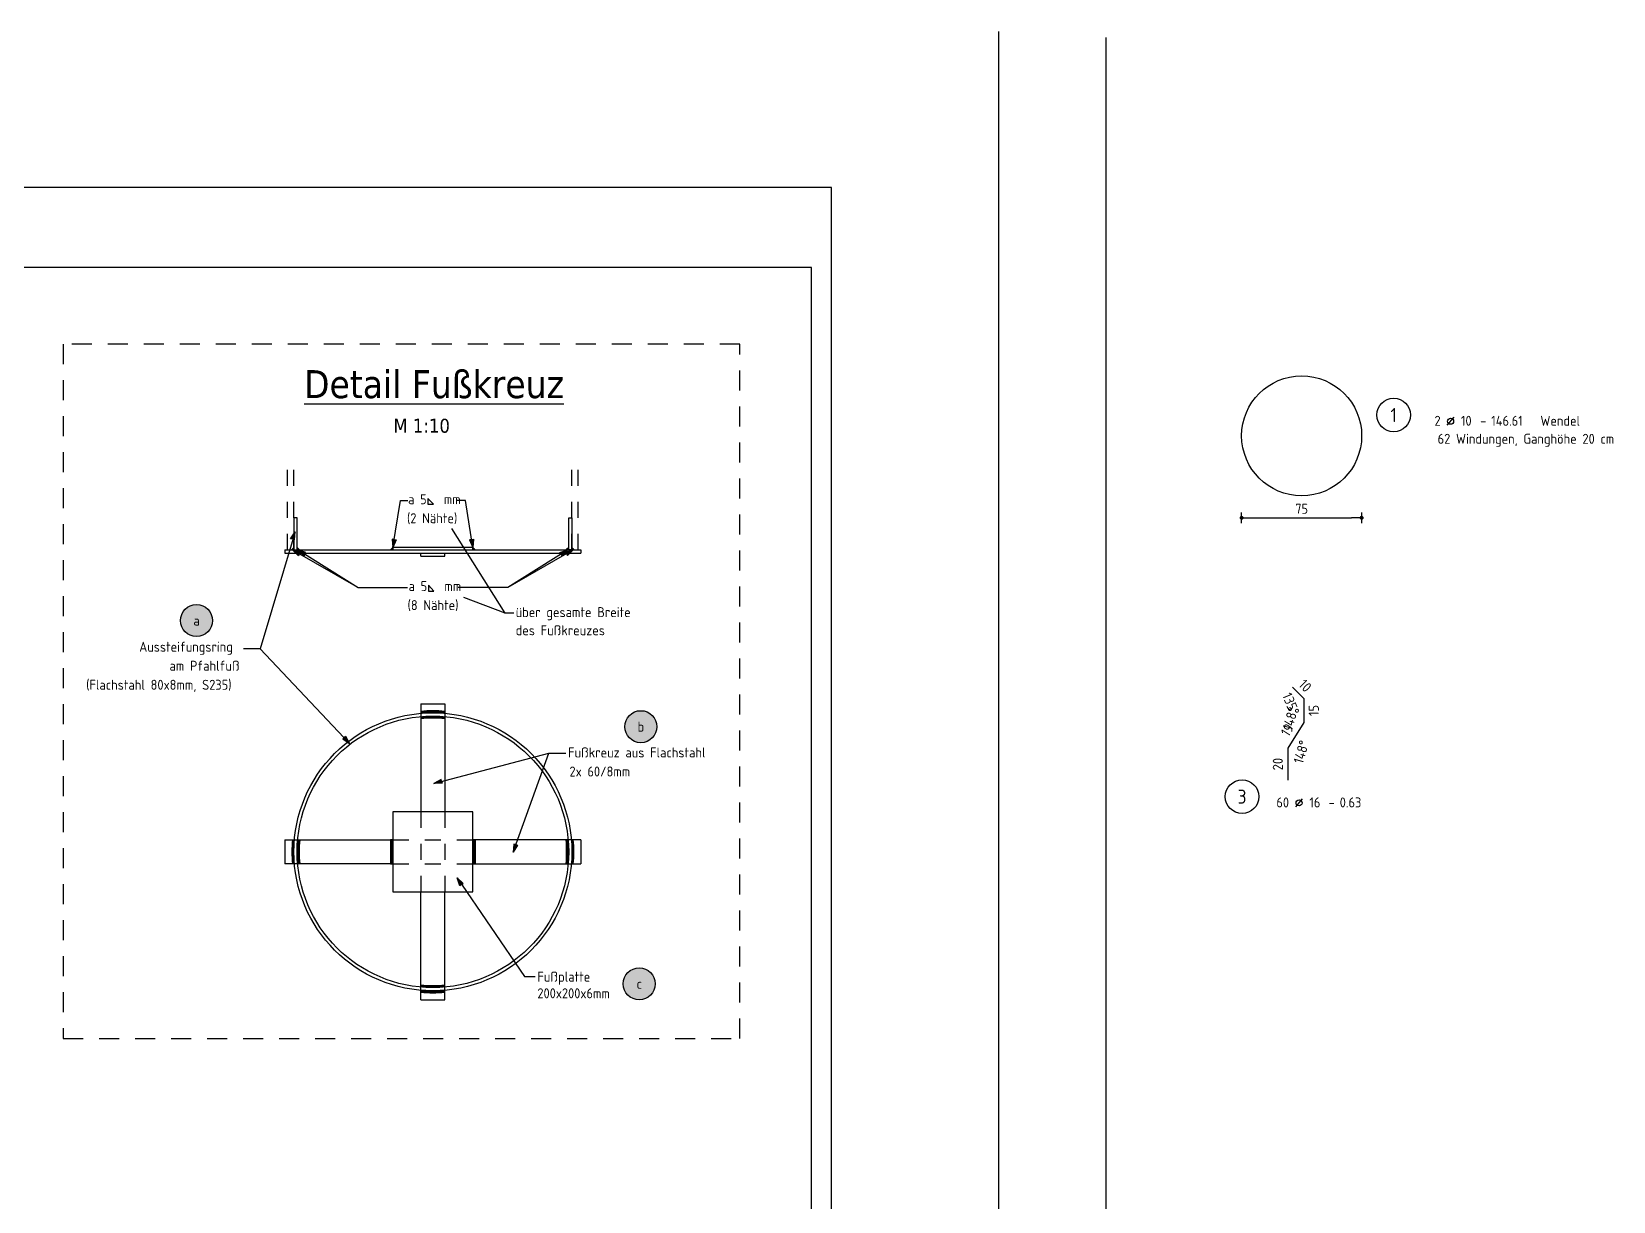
# Model space of a CAD drawing. Extents: x -16.3 to 3.5, y -17.8 to 4.2.
# Drawn here: x -6.42 to 3.47, y -3.09 to 4.22 of the extents above; entities that cross this region are included whole.
import ezdxf
from ezdxf.enums import TextEntityAlignment as Align

# ---------------------------------------------------------------- set-up
doc = ezdxf.new("R2010")
doc.units = 0
doc.header["$LTSCALE"] = 0.25
for name, pattern in [('AUSGEZOGEN', [1000.01, 1000, 0.01]), ('DOT', [0.175, 0.05, -0.125]), ('PUNKT', [0.175, 0.05, -0.125]), ('STRICHLINIE', [0.75, 0.5, -0.25])]:
    doc.linetypes.add(name, pattern=pattern)
for name, color, linetype in [('1__LINE_ACI_7', 7, 'Continuous'), ('DETAIL', 7, 'Continuous'), ('DRUEBER', 7, 'Continuous'), ('grau_hell', 7, 'Continuous'), ('HILFE', 7, 'Continuous'), ('MASSE', 7, 'Continuous'), ('OBJEKT', 7, 'Continuous'), ('POS', 7, 'Continuous'), ('RAHMEN', 7, 'Continuous'), ('RND', 7, 'Continuous'), ('TEXT', 7, 'Continuous')]:
    doc.layers.add(name, color=color, linetype=linetype)
doc.styles.add('helv', font='tahoma.ttf')
doc.styles.add('txt', font='isocp.shx')
doc.dimstyles.new('DOT_I', dxfattribs={"dimscale": 0.25, "dimtxt": 0.25, "dimasz": 0.25, "dimexe": 0.1, "dimexo": 0.3, "dimgap": 0.1, "dimtad": 1, "dimdec": 3, "dimzin": 3, "dimtxsty": 'txt', "dimblk": 'DOT', "dimblk1": 'DOT', "dimblk2": 'DOT', "dimsah": 1, "dimcen": 0.1, "dimse1": 1, "dimse2": 1, "dimazin": 0, "dimtfac": 1, "dimtdec": 4, "dimtix": 1, "dimtmove": 2, "dimatfit": 3, "dimfxl": 0, "dimtvp": 1, "dimtolj": 1, "dimtzin": 0, "dimarcsym": 0})

# ---------------------------------------------------------------- blocks, each defined once
blk = doc.blocks.new('DINA1')
at = {"layer": 'RAHMEN'}
for p, q in [((0, 59.4), (0, 0)), ((84.1, 59.4), (0, 59.4))]:
    blk.add_line(p, q, dxfattribs=at)
at = {"layer": 'RAHMEN', "color": 5}
for p, q in [((2, 58.9), (2, 0.5)), ((83.6, 58.9), (2, 58.9))]:
    blk.add_line(p, q, dxfattribs=at)
blk = doc.blocks.new('RND_AUSZ')
at = {"layer": 'RND', "color": 7, "linetype": 'Continuous'}
blk.add_line((1.341, 0.262), (1.509, 0.466), dxfattribs=at)
at = {"layer": 'RND', "color": 1, "linetype": 'Continuous'}
blk.add_circle((0, 0.52), 0.42, dxfattribs=at)
at = {"layer": 'RND', "color": 7, "linetype": 'Continuous'}
blk.add_circle((1.425, 0.364), 0.075, dxfattribs=at)
at = {"layer": 'RND', "color": 7, "linetype": 'Continuous', "style": 'txt'}
blk.add_text('-', height=0.25, dxfattribs=at).set_placement((2.163, 0.25))
for tag, p in [('WIEOFT', (-0.536, 0.25)), ('STK', (1.174, 0.25))]:
    blk.add_attdef(tag, text='', height=0.25, dxfattribs=at).set_placement(p, align=Align.RIGHT)
at = {"layer": 'RND', "color": 1, "linetype": 'Continuous', "style": 'txt'}
blk.add_attdef('POS', text='', height=0.35, dxfattribs=at).set_placement((0, 0.52), align=Align.MIDDLE)
at = {"layer": 'RND', "color": 7, "linetype": 'Continuous', "style": 'txt'}
for tag, p in [('DS', (1.683, 0.25)), ('LANG', (2.441, 0.25)), ('TEXT', (3.669, 0.25))]:
    blk.add_attdef(tag, p, '', height=0.25, dxfattribs=at)
blk = doc.blocks.new('DOT')
at = {"layer": 'MASSE', "color": 7, "linetype": 'Continuous'}
for p, q in [((0, 0), (-1, 0)), ((0, 0.54), (0, -0.54))]:
    blk.add_line(p, q, dxfattribs=at)
at = {"layer": 'MASSE', "color": 7, "linetype": 'Continuous', "const_width": 0.2}
blk.add_lwpolyline([(-0.1, 0, 1), (0.1, 0, 1)], format="xyb", close=True, dxfattribs=at)
blk = doc.blocks.new('*D25')
at = {"layer": 'Defpoints', "color": 0, "linetype": 'AUSGEZOGEN', "transparency": 16777216}
for p in [(1.1439, 1.4951), (1.8939, 1.4951), (1.8939, 1.1826)]:
    blk.add_point(p, dxfattribs=at)
at = {"layer": 'RND', "color": 0, "linetype": 'AUSGEZOGEN', "lineweight": -2, "transparency": 16777216}
blk.add_line((1.2064, 1.1826), (1.8314, 1.1826), dxfattribs=at)
at = {"layer": 'RND', "color": 0, "linetype": 'AUSGEZOGEN', "lineweight": -2, "transparency": 16777216, "xscale": 0.0625, "yscale": 0.0625, "zscale": 0.0625, "rotation": 180}
blk.add_blockref('DOT', (1.1439, 1.1826), dxfattribs=at)
at = {"layer": 'RND', "color": 0, "linetype": 'AUSGEZOGEN', "lineweight": -2, "transparency": 16777216, "xscale": 0.0625, "yscale": 0.0625, "zscale": 0.0625}
blk.add_blockref('DOT', (1.8939, 1.1826), dxfattribs=at)
at = {"layer": 'RND', "color": 0, "linetype": 'AUSGEZOGEN', "transparency": 16777216, "insert": (1.5189, 1.2389), "char_height": 0.0625, "attachment_point": 5, "style": 'txt'}
blk.add_mtext('\\A1;75', dxfattribs=at)
blk = doc.blocks.new('Pfeillinie')
at = {"layer": 'TEXT', "linetype": 'Continuous'}
blk.add_hatch(color=7, dxfattribs=at).paths.add_polyline_path([(0, 0), (-0.8, 0.2), (-0.8, 0), (-0.8, -0.2)])
at = {"layer": 'TEXT', "color": 7, "linetype": 'Continuous'}
for p, q in [((-0.8, 0), (-0.8, 0.2)), ((-0.8, 0.2), (0, 0)), ((-0.8, 0), (-0.8, -0.2)), ((-0.8, -0.2), (0, 0))]:
    blk.add_line(p, q, dxfattribs=at)
blk = doc.blocks.new('pos_ausz')
at = {"layer": 'grau_hell', "true_color": 0xfcfcfc}
blk.add_hatch(color=7, dxfattribs=at).paths.add_polyline_path([(-0.4, 0, 1), (0.4, 0, 1)])
at = {"layer": 'POS', "color": 1, "linetype": 'Continuous'}
blk.add_circle((0, 0), 0.4, dxfattribs=at)
at = {"layer": 'POS', "color": 7, "linetype": 'Continuous', "style": 'txt'}
blk.add_attdef('POSNAME', text='', height=0.25, dxfattribs=at).set_placement((0, 0), align=Align.MIDDLE)
blk.add_attdef('POSABM', (0.6, 0.05), '', height=0.25, dxfattribs=at)
blk = doc.blocks.new('*D38')
at = {"layer": 'Defpoints', "color": 0, "linetype": 'AUSGEZOGEN', "transparency": 16777216}
for p in [(1.4824, 0.0535), (1.497, 0.0889), (1.5324, 0.0535), (1.5324, -0.0215)]:
    blk.add_point(p, dxfattribs=at)
at = {"layer": 'RND', "color": 0, "linetype": 'AUSGEZOGEN', "transparency": 16777216, "insert": (1.4515, 0.02), "char_height": 0.0625, "attachment_point": 5, "rotation": 292.5, "style": 'txt'}
blk.add_mtext('\\A1;135°', dxfattribs=at)
blk = doc.blocks.new('*D39')
at = {"layer": 'Defpoints', "color": 0, "linetype": 'AUSGEZOGEN', "transparency": 16777216}
for p in [(1.4945, -0.0639), (1.5324, -0.0215), (1.5324, -0.0965), (1.4824, -0.1765)]:
    blk.add_point(p, dxfattribs=at)
at = {"layer": 'RND', "color": 0, "linetype": 'AUSGEZOGEN', "transparency": 16777216, "insert": (1.4483, -0.0724), "char_height": 0.0625, "attachment_point": 5, "rotation": 73.99731, "style": 'txt'}
blk.add_mtext('\\A1;148°', dxfattribs=at)
blk = doc.blocks.new('*D40')
at = {"layer": 'Defpoints', "color": 0, "linetype": 'AUSGEZOGEN', "transparency": 16777216}
for p in [(1.4824, -0.1765), (1.4324, -0.2565), (1.4703, -0.2891), (1.4324, -0.3565)]:
    blk.add_point(p, dxfattribs=at)
at = {"layer": 'RND', "color": 0, "linetype": 'AUSGEZOGEN', "transparency": 16777216, "insert": (1.5165, -0.2806), "char_height": 0.0625, "attachment_point": 5, "rotation": 73.99731, "style": 'txt'}
blk.add_mtext('\\A1;148°', dxfattribs=at)

msp = doc.modelspace()

# ---------------------------------------------------------------- linework, layer by layer
at = {"layer": '1__LINE_ACI_7'}
for p, q in [((-4.7865, 0.9906), (-4.7799, 0.9906)), ((-4.7836, 0.9934), (-4.7799, 0.9934)), ((-4.7809, 0.9962), (-4.7799, 0.9962)), ((-4.759, 0.9962), (-4.7599, 0.9962)), ((-4.7562, 0.9934), (-4.7599, 0.9934)), ((-4.7534, 0.9906), (-4.7599, 0.9906)), ((-4.1678, 0.9906), (-4.1612, 0.9906)), ((-4.1649, 0.9934), (-4.1612, 0.9934)), ((-4.1621, 0.9962), (-4.1612, 0.9962)), ((-3.6602, 0.9962), (-3.6612, 0.9962)), ((-3.6574, 0.9934), (-3.6612, 0.9934)), ((-3.6546, 0.9906), (-3.6612, 0.9906)), ((-3.069, 0.9906), (-3.0624, 0.9906)), ((-3.0661, 0.9934), (-3.0624, 0.9934)), ((-3.0634, 0.9962), (-3.0624, 0.9962)), ((-3.0415, 0.9962), (-3.0424, 0.9962)), ((-3.0387, 0.9934), (-3.0424, 0.9934)), ((-3.0359, 0.9906), (-3.0424, 0.9906)), ((-4.7921, 0.985), (-4.7799, 0.985)), ((-4.7893, 0.9878), (-4.7799, 0.9878)), ((-4.7506, 0.9878), (-4.7599, 0.9878)), ((-4.7478, 0.985), (-4.7599, 0.985)), ((-4.1733, 0.985), (-4.1612, 0.985)), ((-4.1705, 0.9878), (-4.1612, 0.9878)), ((-3.6518, 0.9878), (-3.6612, 0.9878)), ((-3.649, 0.985), (-3.6612, 0.985)), ((-3.0746, 0.985), (-3.0624, 0.985)), ((-3.0718, 0.9878), (-3.0624, 0.9878)), ((-3.0331, 0.9878), (-3.0424, 0.9878)), ((-3.0303, 0.985), (-3.0424, 0.985)), ((-3.9842, -0.0269), (-3.9842, -0.0394)), ((-3.9842, -0.0595), (-3.9842, -0.0721)), ((-3.9815, -0.0266), (-3.9815, -0.0392)), ((-3.9815, -0.0593), (-3.9815, -0.0718)), ((-3.9786, -0.0264), (-3.9786, -0.0389)), ((-3.9786, -0.059), (-3.9786, -0.0716)), ((-3.9758, -0.0262), (-3.9758, -0.0387)), ((-3.9758, -0.0588), (-3.9758, -0.0714)), ((-3.973, -0.026), (-3.973, -0.0385)), ((-3.973, -0.0586), (-3.973, -0.0711)), ((-3.9701, -0.0257), (-3.9701, -0.0383)), ((-3.9701, -0.0584), (-3.9701, -0.0709)), ((-3.9674, -0.0256), (-3.9674, -0.0381)), ((-3.9674, -0.0582), (-3.9674, -0.0707)), ((-3.9646, -0.0254), (-3.9646, -0.0379)), ((-3.9646, -0.058), (-3.9646, -0.0705)), ((-3.9617, -0.0252), (-3.9617, -0.0377)), ((-3.9617, -0.0578), (-3.9617, -0.0704)), ((-3.959, -0.025), (-3.959, -0.0375)), ((-3.959, -0.0577), (-3.959, -0.0702)), ((-3.9562, -0.0249), (-3.9562, -0.0374)), ((-3.9562, -0.0575), (-3.9562, -0.07)), ((-3.9533, -0.0247), (-3.9533, -0.0372)), ((-3.9533, -0.0574), (-3.9533, -0.0699)), ((-3.9505, -0.0246), (-3.9505, -0.0371)), ((-3.9505, -0.0572), (-3.9505, -0.0697)), ((-3.9477, -0.0245), (-3.9477, -0.037)), ((-3.9477, -0.0571), (-3.9477, -0.0696)), ((-3.9449, -0.0243), (-3.9449, -0.0368)), ((-3.9449, -0.057), (-3.9449, -0.0695)), ((-3.9421, -0.0242), (-3.9421, -0.0367)), ((-3.9421, -0.0569), (-3.9421, -0.0694)), ((-3.9392, -0.0241), (-3.9392, -0.0366)), ((-3.9392, -0.0568), (-3.9392, -0.0693)), ((-3.9365, -0.024), (-3.9365, -0.0365)), ((-3.9365, -0.0567), (-3.9365, -0.0692)), ((-3.9337, -0.024), (-3.9337, -0.0365)), ((-3.9337, -0.0566), (-3.9337, -0.0691)), ((-3.9308, -0.0239), (-3.9308, -0.0364)), ((-3.9308, -0.0565), (-3.9308, -0.069)), ((-3.928, -0.0238), (-3.928, -0.0363)), ((-3.928, -0.0565), (-3.928, -0.069)), ((-3.9252, -0.0238), (-3.9252, -0.0363)), ((-3.9252, -0.0564), (-3.9252, -0.0689)), ((-3.9224, -0.0237), (-3.9224, -0.0362)), ((-3.9224, -0.0564), (-3.9224, -0.0689)), ((-3.9196, -0.0237), (-3.9196, -0.0362)), ((-3.9196, -0.0563), (-3.9196, -0.0688)), ((-3.9168, -0.0237), (-3.9168, -0.0362)), ((-3.9168, -0.0563), (-3.9168, -0.0688)), ((-3.914, -0.0237), (-3.914, -0.0362)), ((-3.914, -0.0563), (-3.914, -0.0688)), ((-3.9112, -0.0237), (-3.9112, -0.0362)), ((-3.9112, -0.0563), (-3.9112, -0.0688)), ((-3.9084, -0.0237), (-3.9084, -0.0362)), ((-3.9084, -0.0563), (-3.9084, -0.0688)), ((-3.9055, -0.0237), (-3.9055, -0.0362)), ((-3.9055, -0.0563), (-3.9055, -0.0688)), ((-3.9027, -0.0237), (-3.9027, -0.0362)), ((-3.9027, -0.0563), (-3.9027, -0.0688)), ((-3.9, -0.0237), (-3.9, -0.0362)), ((-3.9, -0.0564), (-3.9, -0.0689)), ((-3.8971, -0.0238), (-3.8971, -0.0363)), ((-3.8971, -0.0564), (-3.8971, -0.0689)), ((-3.8943, -0.0238), (-3.8943, -0.0363)), ((-3.8943, -0.0565), (-3.8943, -0.069)), ((-3.8916, -0.0239), (-3.8916, -0.0364)), ((-3.8916, -0.0565), (-3.8916, -0.069)), ((-3.8887, -0.024), (-3.8887, -0.0365)), ((-3.8887, -0.0566), (-3.8887, -0.0691)), ((-3.8859, -0.024), (-3.8859, -0.0365)), ((-3.8859, -0.0567), (-3.8859, -0.0692)), ((-3.8831, -0.0241), (-3.8831, -0.0366)), ((-3.8831, -0.0568), (-3.8831, -0.0693)), ((-3.8803, -0.0242), (-3.8803, -0.0367)), ((-3.8803, -0.0569), (-3.8803, -0.0694)), ((-3.8775, -0.0243), (-3.8775, -0.0368)), ((-3.8775, -0.057), (-3.8775, -0.0695)), ((-3.8746, -0.0245), (-3.8746, -0.037)), ((-3.8746, -0.0571), (-3.8746, -0.0696)), ((-3.8718, -0.0246), (-3.8718, -0.0371)), ((-3.8718, -0.0572), (-3.8718, -0.0697)), ((-3.8691, -0.0247), (-3.8691, -0.0372)), ((-3.8691, -0.0574), (-3.8691, -0.0699)), ((-3.8662, -0.0249), (-3.8662, -0.0374)), ((-3.8662, -0.0575), (-3.8662, -0.07)), ((-3.8634, -0.025), (-3.8634, -0.0375)), ((-3.8634, -0.0577), (-3.8634, -0.0702)), ((-3.8606, -0.0252), (-3.8606, -0.0377)), ((-3.8606, -0.0578), (-3.8606, -0.0704)), ((-3.8578, -0.0254), (-3.8578, -0.0379)), ((-3.8578, -0.058), (-3.8578, -0.0705)), ((-3.855, -0.0255), (-3.855, -0.0381)), ((-3.855, -0.0582), (-3.855, -0.0707)), ((-3.8522, -0.0257), (-3.8522, -0.0383)), ((-3.8522, -0.0584), (-3.8522, -0.0709)), ((-3.8493, -0.0259), (-3.8493, -0.0385)), ((-3.8493, -0.0586), (-3.8493, -0.0711)), ((-3.8466, -0.0262), (-3.8466, -0.0387)), ((-3.8466, -0.0588), (-3.8466, -0.0714)), ((-3.8438, -0.0264), (-3.8438, -0.0389)), ((-3.8438, -0.059), (-3.8438, -0.0716)), ((-3.8409, -0.0266), (-3.8409, -0.0392)), ((-3.8409, -0.0593), (-3.8409, -0.0718)), ((-3.8381, -0.0269), (-3.8381, -0.0394)), ((-3.8381, -0.0595), (-3.8381, -0.0721)), ((-4.7922, -0.8879), (-4.7797, -0.8879)), ((-4.7921, -0.8852), (-4.7796, -0.8852)), ((-4.792, -0.8823), (-4.7795, -0.8823)), ((-4.7919, -0.8767), (-4.7793, -0.8767)), ((-4.7919, -0.8795), (-4.7794, -0.8795)), ((-4.7918, -0.8739), (-4.7792, -0.8739)), ((-4.7916, -0.8711), (-4.7791, -0.8711)), ((-4.7915, -0.8682), (-4.779, -0.8682)), ((-4.7914, -0.8654), (-4.7789, -0.8654)), ((-4.7913, -0.8627), (-4.7787, -0.8627)), ((-4.7911, -0.8598), (-4.7786, -0.8598)), ((-4.791, -0.857), (-4.7784, -0.857)), ((-4.7908, -0.8542), (-4.7783, -0.8542)), ((-4.7906, -0.8514), (-4.7781, -0.8514)), ((-4.7904, -0.8486), (-4.7779, -0.8486)), ((-4.7902, -0.8458), (-4.7777, -0.8458)), ((-4.79, -0.8429), (-4.7775, -0.8429)), ((-4.7898, -0.8402), (-4.7773, -0.8402)), ((-4.7896, -0.8374), (-4.7771, -0.8374)), ((-4.7894, -0.8345), (-4.7768, -0.8345)), ((-4.7891, -0.8317), (-4.7766, -0.8317)), ((-4.7595, -0.8879), (-4.747, -0.8879)), ((-4.7594, -0.8823), (-4.7469, -0.8823)), ((-4.7594, -0.8852), (-4.7469, -0.8852)), ((-4.7593, -0.8795), (-4.7468, -0.8795)), ((-4.7592, -0.8767), (-4.7467, -0.8767)), ((-4.7591, -0.8739), (-4.7466, -0.8739)), ((-4.759, -0.8711), (-4.7465, -0.8711)), ((-4.7589, -0.8682), (-4.7464, -0.8682)), ((-4.7587, -0.8654), (-4.7462, -0.8654)), ((-4.7586, -0.8627), (-4.7461, -0.8627)), ((-4.7585, -0.8598), (-4.7459, -0.8598)), ((-4.7583, -0.857), (-4.7458, -0.857)), ((-4.7581, -0.8542), (-4.7456, -0.8542)), ((-4.758, -0.8514), (-4.7454, -0.8514)), ((-4.7578, -0.8486), (-4.7452, -0.8486)), ((-4.7576, -0.8458), (-4.7451, -0.8458)), ((-4.7574, -0.8429), (-4.7448, -0.8429)), ((-4.7572, -0.8402), (-4.7446, -0.8402)), ((-4.7569, -0.8374), (-4.7444, -0.8374)), ((-4.7567, -0.8345), (-4.7442, -0.8345)), ((-4.7565, -0.8317), (-4.7439, -0.8317)), ((-4.1724, -0.9798), (-4.1724, -0.8298)), ((-4.1696, -0.9798), (-4.1696, -0.8298)), ((-4.1668, -0.9798), (-4.1668, -0.8298)), ((-4.164, -0.9798), (-4.164, -0.8298)), ((-3.6584, -0.9798), (-3.6584, -0.8298)), ((-3.6555, -0.9798), (-3.6555, -0.8298)), ((-3.6527, -0.9798), (-3.6527, -0.8298)), ((-3.6499, -0.9798), (-3.6499, -0.8298)), ((-3.0659, -0.8317), (-3.0784, -0.8317)), ((-3.0656, -0.8345), (-3.0782, -0.8345)), ((-3.0654, -0.8374), (-3.0779, -0.8374)), ((-3.0652, -0.8402), (-3.0777, -0.8402)), ((-3.065, -0.8429), (-3.0775, -0.8429)), ((-3.0648, -0.8458), (-3.0773, -0.8458)), ((-3.0646, -0.8486), (-3.0771, -0.8486)), ((-3.0644, -0.8514), (-3.0769, -0.8514)), ((-3.0642, -0.8542), (-3.0767, -0.8542)), ((-3.064, -0.857), (-3.0766, -0.857)), ((-3.0639, -0.8598), (-3.0764, -0.8598)), ((-3.0637, -0.8627), (-3.0763, -0.8627)), ((-3.0636, -0.8654), (-3.0761, -0.8654)), ((-3.0635, -0.8682), (-3.076, -0.8682)), ((-3.0634, -0.8711), (-3.0759, -0.8711)), ((-3.0632, -0.8739), (-3.0758, -0.8739)), ((-3.0631, -0.8767), (-3.0757, -0.8767)), ((-3.0631, -0.8795), (-3.0756, -0.8795)), ((-3.063, -0.8823), (-3.0755, -0.8823)), ((-3.0629, -0.8852), (-3.0754, -0.8852)), ((-3.0628, -0.8879), (-3.0753, -0.8879)), ((-3.0332, -0.8317), (-3.0458, -0.8317)), ((-3.033, -0.8345), (-3.0455, -0.8345)), ((-3.0328, -0.8374), (-3.0453, -0.8374)), ((-3.0325, -0.8402), (-3.0451, -0.8402)), ((-3.0323, -0.8429), (-3.0449, -0.8429)), ((-3.0321, -0.8458), (-3.0446, -0.8458)), ((-3.0319, -0.8486), (-3.0445, -0.8486)), ((-3.0317, -0.8514), (-3.0443, -0.8514)), ((-3.0316, -0.8542), (-3.0441, -0.8542)), ((-3.0314, -0.857), (-3.0439, -0.857)), ((-3.0312, -0.8598), (-3.0438, -0.8598)), ((-3.0311, -0.8627), (-3.0436, -0.8627)), ((-3.031, -0.8654), (-3.0435, -0.8654)), ((-3.0308, -0.8682), (-3.0433, -0.8682)), ((-3.0307, -0.8711), (-3.0432, -0.8711)), ((-3.0306, -0.8739), (-3.0431, -0.8739)), ((-3.0305, -0.8767), (-3.043, -0.8767)), ((-3.0304, -0.8795), (-3.0429, -0.8795)), ((-3.0303, -0.8823), (-3.0428, -0.8823)), ((-3.0303, -0.8852), (-3.0428, -0.8852)), ((-3.0302, -0.8879), (-3.0427, -0.8879)), ((-4.7923, -0.8936), (-4.7797, -0.8936)), ((-4.7923, -0.8963), (-4.7798, -0.8963)), ((-4.7923, -0.8991), (-4.7798, -0.8991)), ((-4.7923, -0.902), (-4.7798, -0.902)), ((-4.7923, -0.9048), (-4.7798, -0.9048)), ((-4.7923, -0.9075), (-4.7798, -0.9075)), ((-4.7923, -0.9104), (-4.7798, -0.9104)), ((-4.7923, -0.9132), (-4.7798, -0.9132)), ((-4.7923, -0.916), (-4.7797, -0.916)), ((-4.7922, -0.8907), (-4.7797, -0.8907)), ((-4.7922, -0.9188), (-4.7797, -0.9188)), ((-4.7922, -0.9216), (-4.7797, -0.9216)), ((-4.7921, -0.9244), (-4.7796, -0.9244)), ((-4.792, -0.9273), (-4.7795, -0.9273)), ((-4.7919, -0.93), (-4.7794, -0.93)), ((-4.7919, -0.9328), (-4.7793, -0.9328)), ((-4.7918, -0.9357), (-4.7792, -0.9357)), ((-4.7916, -0.9385), (-4.7791, -0.9385)), ((-4.7915, -0.9412), (-4.779, -0.9412)), ((-4.7914, -0.9441), (-4.7789, -0.9441)), ((-4.7913, -0.9469), (-4.7787, -0.9469)), ((-4.7911, -0.9498), (-4.7786, -0.9498)), ((-4.791, -0.9525), (-4.7784, -0.9525)), ((-4.7908, -0.9553), (-4.7783, -0.9553)), ((-4.7906, -0.9582), (-4.7781, -0.9582)), ((-4.7904, -0.961), (-4.7779, -0.961)), ((-4.7902, -0.9637), (-4.7777, -0.9637)), ((-4.79, -0.9666), (-4.7775, -0.9666)), ((-4.7898, -0.9694), (-4.7773, -0.9694)), ((-4.7896, -0.9721), (-4.7771, -0.9721)), ((-4.7894, -0.975), (-4.7768, -0.975)), ((-4.7891, -0.9778), (-4.7766, -0.9778)), ((-4.7597, -0.8991), (-4.7472, -0.8991)), ((-4.7597, -0.902), (-4.7472, -0.902)), ((-4.7597, -0.9048), (-4.7472, -0.9048)), ((-4.7597, -0.9075), (-4.7472, -0.9075)), ((-4.7597, -0.9104), (-4.7472, -0.9104)), ((-4.7596, -0.8907), (-4.7471, -0.8907)), ((-4.7596, -0.8936), (-4.7471, -0.8936)), ((-4.7596, -0.8963), (-4.7471, -0.8963)), ((-4.7596, -0.9132), (-4.7471, -0.9132)), ((-4.7596, -0.916), (-4.7471, -0.916)), ((-4.7596, -0.9188), (-4.7471, -0.9188)), ((-4.7595, -0.9216), (-4.747, -0.9216)), ((-4.7594, -0.9244), (-4.7469, -0.9244)), ((-4.7594, -0.9273), (-4.7469, -0.9273)), ((-4.7593, -0.93), (-4.7468, -0.93)), ((-4.7592, -0.9328), (-4.7467, -0.9328)), ((-4.7591, -0.9357), (-4.7466, -0.9357)), ((-4.759, -0.9385), (-4.7465, -0.9385)), ((-4.7589, -0.9412), (-4.7464, -0.9412)), ((-4.7587, -0.9441), (-4.7462, -0.9441)), ((-4.7586, -0.9469), (-4.7461, -0.9469)), ((-4.7585, -0.9498), (-4.7459, -0.9498)), ((-4.7583, -0.9525), (-4.7458, -0.9525)), ((-4.7581, -0.9553), (-4.7456, -0.9553)), ((-4.758, -0.9582), (-4.7454, -0.9582)), ((-4.7578, -0.961), (-4.7452, -0.961)), ((-4.7576, -0.9637), (-4.7451, -0.9637)), ((-4.7574, -0.9666), (-4.7448, -0.9666)), ((-4.7572, -0.9694), (-4.7446, -0.9694)), ((-4.7569, -0.9721), (-4.7444, -0.9721)), ((-4.7567, -0.975), (-4.7442, -0.975)), ((-4.7565, -0.9778), (-4.7439, -0.9778)), ((-3.0659, -0.9778), (-3.0784, -0.9778)), ((-3.0656, -0.975), (-3.0782, -0.975)), ((-3.0654, -0.9721), (-3.0779, -0.9721)), ((-3.0652, -0.9694), (-3.0777, -0.9694)), ((-3.065, -0.9666), (-3.0775, -0.9666)), ((-3.0648, -0.9637), (-3.0773, -0.9637)), ((-3.0646, -0.961), (-3.0771, -0.961)), ((-3.0644, -0.9582), (-3.0769, -0.9582)), ((-3.0642, -0.9553), (-3.0767, -0.9553)), ((-3.064, -0.9525), (-3.0766, -0.9525)), ((-3.0639, -0.9498), (-3.0764, -0.9498)), ((-3.0637, -0.9469), (-3.0763, -0.9469)), ((-3.0636, -0.9441), (-3.0761, -0.9441)), ((-3.0635, -0.9412), (-3.076, -0.9412)), ((-3.0634, -0.9385), (-3.0759, -0.9385)), ((-3.0632, -0.9357), (-3.0758, -0.9357)), ((-3.0631, -0.9328), (-3.0757, -0.9328)), ((-3.0631, -0.93), (-3.0756, -0.93)), ((-3.063, -0.9273), (-3.0755, -0.9273)), ((-3.0629, -0.9244), (-3.0754, -0.9244)), ((-3.0628, -0.8907), (-3.0753, -0.8907)), ((-3.0628, -0.8936), (-3.0753, -0.8936)), ((-3.0628, -0.916), (-3.0753, -0.916)), ((-3.0628, -0.9188), (-3.0753, -0.9188)), ((-3.0628, -0.9216), (-3.0753, -0.9216)), ((-3.0627, -0.8963), (-3.0752, -0.8963)), ((-3.0627, -0.8991), (-3.0752, -0.8991)), ((-3.0627, -0.902), (-3.0752, -0.902)), ((-3.0627, -0.9048), (-3.0752, -0.9048)), ((-3.0627, -0.9075), (-3.0752, -0.9075)), ((-3.0627, -0.9104), (-3.0752, -0.9104)), ((-3.0627, -0.9132), (-3.0752, -0.9132)), ((-3.0332, -0.9778), (-3.0458, -0.9778)), ((-3.033, -0.975), (-3.0455, -0.975)), ((-3.0328, -0.9721), (-3.0453, -0.9721)), ((-3.0325, -0.9694), (-3.0451, -0.9694)), ((-3.0323, -0.9666), (-3.0449, -0.9666)), ((-3.0321, -0.9637), (-3.0446, -0.9637)), ((-3.0319, -0.961), (-3.0445, -0.961)), ((-3.0317, -0.9582), (-3.0443, -0.9582)), ((-3.0316, -0.9553), (-3.0441, -0.9553)), ((-3.0314, -0.9525), (-3.0439, -0.9525)), ((-3.0312, -0.9498), (-3.0438, -0.9498)), ((-3.0311, -0.9469), (-3.0436, -0.9469)), ((-3.031, -0.9441), (-3.0435, -0.9441)), ((-3.0308, -0.9412), (-3.0433, -0.9412)), ((-3.0307, -0.9385), (-3.0432, -0.9385)), ((-3.0306, -0.9357), (-3.0431, -0.9357)), ((-3.0305, -0.9328), (-3.043, -0.9328)), ((-3.0304, -0.93), (-3.0429, -0.93)), ((-3.0303, -0.9244), (-3.0428, -0.9244)), ((-3.0303, -0.9273), (-3.0428, -0.9273)), ((-3.0302, -0.9216), (-3.0427, -0.9216)), ((-3.0301, -0.8907), (-3.0426, -0.8907)), ((-3.0301, -0.8936), (-3.0426, -0.8936)), ((-3.0301, -0.8963), (-3.0426, -0.8963)), ((-3.0301, -0.9132), (-3.0426, -0.9132)), ((-3.0301, -0.916), (-3.0426, -0.916)), ((-3.0301, -0.9188), (-3.0426, -0.9188)), ((-3.03, -0.8991), (-3.0425, -0.8991)), ((-3.03, -0.902), (-3.0425, -0.902)), ((-3.03, -0.9048), (-3.0425, -0.9048)), ((-3.03, -0.9075), (-3.0425, -0.9075)), ((-3.03, -0.9104), (-3.0425, -0.9104)), ((-3.9842, -1.75), (-3.9842, -1.7375)), ((-3.9842, -1.7827), (-3.9842, -1.7701)), ((-3.9815, -1.7502), (-3.9815, -1.7377)), ((-3.9815, -1.7829), (-3.9815, -1.7704)), ((-3.9786, -1.7505), (-3.9786, -1.7379)), ((-3.9786, -1.7831), (-3.9786, -1.7706)), ((-3.9758, -1.7507), (-3.9758, -1.7382)), ((-3.9758, -1.7834), (-3.9758, -1.7708)), ((-3.973, -1.7509), (-3.973, -1.7384)), ((-3.973, -1.7836), (-3.973, -1.771)), ((-3.9701, -1.7511), (-3.9701, -1.7386)), ((-3.9701, -1.7838), (-3.9701, -1.7712)), ((-3.9674, -1.7513), (-3.9674, -1.7388)), ((-3.9674, -1.784), (-3.9674, -1.7714)), ((-3.9646, -1.7515), (-3.9646, -1.739)), ((-3.9646, -1.7842), (-3.9646, -1.7716)), ((-3.9617, -1.7517), (-3.9617, -1.7392)), ((-3.9617, -1.7843), (-3.9617, -1.7718)), ((-3.959, -1.7518), (-3.959, -1.7393)), ((-3.959, -1.7845), (-3.959, -1.772)), ((-3.9562, -1.752), (-3.9562, -1.7395)), ((-3.9562, -1.7847), (-3.9562, -1.7721)), ((-3.9533, -1.7522), (-3.9533, -1.7396)), ((-3.9533, -1.7848), (-3.9533, -1.7723)), ((-3.9505, -1.7523), (-3.9505, -1.7398)), ((-3.9505, -1.7849), (-3.9505, -1.7724)), ((-3.9477, -1.7524), (-3.9477, -1.7399)), ((-3.9477, -1.7851), (-3.9477, -1.7726)), ((-3.9449, -1.7525), (-3.9449, -1.74)), ((-3.9449, -1.7852), (-3.9449, -1.7727)), ((-3.9421, -1.7526), (-3.9421, -1.7401)), ((-3.9421, -1.7853), (-3.9421, -1.7728)), ((-3.9392, -1.7527), (-3.9392, -1.7402)), ((-3.9392, -1.7854), (-3.9392, -1.7729)), ((-3.9365, -1.7528), (-3.9365, -1.7403)), ((-3.9365, -1.7855), (-3.9365, -1.773)), ((-3.9337, -1.7529), (-3.9337, -1.7404)), ((-3.9337, -1.7856), (-3.9337, -1.7731)), ((-3.9308, -1.753), (-3.9308, -1.7405)), ((-3.9308, -1.7856), (-3.9308, -1.7731)), ((-3.928, -1.753), (-3.928, -1.7405)), ((-3.928, -1.7857), (-3.928, -1.7732)), ((-3.9252, -1.7531), (-3.9252, -1.7406)), ((-3.9252, -1.7857), (-3.9252, -1.7732)), ((-3.9224, -1.7531), (-3.9224, -1.7406)), ((-3.9224, -1.7858), (-3.9224, -1.7733)), ((-3.9196, -1.7532), (-3.9196, -1.7407)), ((-3.9196, -1.7858), (-3.9196, -1.7733)), ((-3.9168, -1.7532), (-3.9168, -1.7407)), ((-3.9168, -1.7858), (-3.9168, -1.7733)), ((-3.914, -1.7532), (-3.914, -1.7407)), ((-3.914, -1.7859), (-3.914, -1.7734)), ((-3.9112, -1.7532), (-3.9112, -1.7407)), ((-3.9112, -1.7859), (-3.9112, -1.7734)), ((-3.9084, -1.7532), (-3.9084, -1.7407)), ((-3.9084, -1.7859), (-3.9084, -1.7734)), ((-3.9055, -1.7532), (-3.9055, -1.7407)), ((-3.9055, -1.7858), (-3.9055, -1.7733)), ((-3.9027, -1.7532), (-3.9027, -1.7407)), ((-3.9027, -1.7858), (-3.9027, -1.7733)), ((-3.9, -1.7531), (-3.9, -1.7406)), ((-3.9, -1.7858), (-3.9, -1.7733)), ((-3.8971, -1.7531), (-3.8971, -1.7406)), ((-3.8971, -1.7857), (-3.8971, -1.7732)), ((-3.8943, -1.753), (-3.8943, -1.7405)), ((-3.8943, -1.7857), (-3.8943, -1.7732)), ((-3.8916, -1.753), (-3.8916, -1.7405)), ((-3.8916, -1.7856), (-3.8916, -1.7731)), ((-3.8887, -1.7529), (-3.8887, -1.7404)), ((-3.8887, -1.7856), (-3.8887, -1.7731)), ((-3.8859, -1.7528), (-3.8859, -1.7403)), ((-3.8859, -1.7855), (-3.8859, -1.773)), ((-3.8831, -1.7527), (-3.8831, -1.7402)), ((-3.8831, -1.7854), (-3.8831, -1.7729)), ((-3.8803, -1.7526), (-3.8803, -1.7401)), ((-3.8803, -1.7853), (-3.8803, -1.7728)), ((-3.8775, -1.7525), (-3.8775, -1.74)), ((-3.8775, -1.7852), (-3.8775, -1.7727)), ((-3.8746, -1.7524), (-3.8746, -1.7399)), ((-3.8746, -1.7851), (-3.8746, -1.7726)), ((-3.8718, -1.7523), (-3.8718, -1.7398)), ((-3.8718, -1.7849), (-3.8718, -1.7724)), ((-3.8691, -1.7522), (-3.8691, -1.7396)), ((-3.8691, -1.7848), (-3.8691, -1.7723)), ((-3.8662, -1.752), (-3.8662, -1.7395)), ((-3.8662, -1.7847), (-3.8662, -1.7721)), ((-3.8634, -1.7518), (-3.8634, -1.7393)), ((-3.8634, -1.7845), (-3.8634, -1.772)), ((-3.8606, -1.7517), (-3.8606, -1.7392)), ((-3.8606, -1.7843), (-3.8606, -1.7718)), ((-3.8578, -1.7515), (-3.8578, -1.739)), ((-3.8578, -1.7842), (-3.8578, -1.7716)), ((-3.855, -1.7513), (-3.855, -1.7388)), ((-3.855, -1.784), (-3.855, -1.7714)), ((-3.8522, -1.7511), (-3.8522, -1.7386)), ((-3.8522, -1.7838), (-3.8522, -1.7712)), ((-3.8493, -1.7509), (-3.8493, -1.7384)), ((-3.8493, -1.7836), (-3.8493, -1.771)), ((-3.8466, -1.7507), (-3.8466, -1.7382)), ((-3.8466, -1.7834), (-3.8466, -1.7708)), ((-3.8438, -1.7505), (-3.8438, -1.7379)), ((-3.8438, -1.7831), (-3.8438, -1.7706)), ((-3.8409, -1.7502), (-3.8409, -1.7377)), ((-3.8409, -1.7829), (-3.8409, -1.7704)), ((-3.8381, -1.75), (-3.8381, -1.7375)), ((-3.8381, -1.7827), (-3.8381, -1.7701))]:
    msp.add_line(p, q, dxfattribs=at)
for points in [[(-3.9421, 1.2682), (-3.9084, 1.2682), (-3.9421, 1.3042)], [(-4.7599, 0.9821), (-4.7599, 1.1821), (-4.7799, 1.1821), (-4.7799, 0.9821)], [(-3.0624, 0.9821), (-3.0624, 1.1821), (-3.0424, 1.1821), (-3.0424, 0.9821)], [(-4.7799, 0.9971), (-4.7949, 0.9821), (-4.7799, 0.9821)], [(-4.7599, 0.9971), (-4.7449, 0.9821), (-4.7599, 0.9821)], [(-4.1612, 0.9971), (-4.1762, 0.9821), (-4.1612, 0.9821)], [(-4.1612, 0.9821), (-3.6612, 0.9821), (-3.6612, 0.9971), (-4.1612, 0.9971)], [(-3.6612, 0.9971), (-3.6462, 0.9821), (-3.6612, 0.9821)], [(-3.0624, 0.9971), (-3.0774, 0.9821), (-3.0624, 0.9821)], [(-3.0424, 0.9971), (-3.0274, 0.9821), (-3.0424, 0.9821)], [(-3.9387, 0.725), (-3.905, 0.725), (-3.9387, 0.761)], [(-4.1612, -1.1547), (-3.6612, -1.1547), (-3.6612, -0.6548), (-4.1612, -0.6548)], [(-4.1612, -0.8298), (-4.1753, -0.8298), (-4.1753, -0.9798), (-4.1612, -0.9798)], [(-3.6612, -0.8298), (-3.6471, -0.8298), (-3.6471, -0.9798), (-3.6612, -0.9798)]]:
    msp.add_lwpolyline(points, close=True, dxfattribs=at)
at = {"layer": 'DETAIL', "color": 102, "linetype": 'STRICHLINIE'}
msp.add_lwpolyline([(-6.2219, 2.2672), (-6.2219, -2.0712), (-1.9935, -2.0712), (-1.9935, 2.2672)], close=True, dxfattribs=at)
at = {"layer": 'DRUEBER', "color": 7, "linetype": 'DOT'}
for p, q in [((-4.8199, 0.9821), (-4.8199, 1.5337)), ((-4.7799, 0.9821), (-4.7799, 1.5337)), ((-3.0424, 0.9821), (-3.0424, 1.5337)), ((-3.0024, 0.9821), (-3.0024, 1.5337))]:
    msp.add_line(p, q, dxfattribs=at)
at = {"layer": 'DRUEBER', "color": 7, "linetype": 'PUNKT', "ltscale": 0.7}
for p, q in [((-3.9862, -0.6548), (-3.9862, -1.1547)), ((-3.8362, -0.6548), (-3.8362, -1.1547)), ((-4.1612, -0.8298), (-3.6612, -0.8298)), ((-4.1612, -0.9798), (-3.6612, -0.9798))]:
    msp.add_line(p, q, dxfattribs=at)
at = {"layer": 'HILFE', "color": 102, "linetype": 'AUSGEZOGEN'}
for p, q in [((-3.4589, 0.5869), (-3.7926, 1.1162)), ((-3.4589, 0.5869), (-3.7178, 0.6847)), ((-3.4057, 0.5869), (-3.4589, 0.5869))]:
    msp.add_line(p, q, dxfattribs=at)
at = {"layer": 'OBJEKT', "color": 7, "linetype": 'AUSGEZOGEN'}
for p, q in [((-4.8362, 0.9821), (-2.9862, 0.9821)), ((-4.8362, 0.9821), (-4.8362, 0.9621)), ((-4.8362, 0.9621), (-2.9862, 0.9621)), ((-3.9862, 0.9421), (-3.9862, 0.9621)), ((-3.9862, 0.9621), (-3.8362, 0.9621)), ((-3.9862, 0.9421), (-3.8362, 0.9421)), ((-3.8362, 0.9421), (-3.8362, 0.9621)), ((-2.9862, 0.9821), (-2.9862, 0.9621)), ((-3.9862, 0.0202), (-3.8362, 0.0202)), ((-3.9862, 0.0202), (-3.9862, -0.6548)), ((-3.8362, 0.0202), (-3.8362, -0.6548)), ((-4.8362, -0.8298), (-4.1612, -0.8298)), ((-4.8362, -0.8298), (-4.8362, -0.9798)), ((-2.9862, -0.8298), (-3.6612, -0.8298)), ((-2.9862, -0.8298), (-2.9862, -0.9798)), ((-4.1612, -0.9798), (-4.8362, -0.9798)), ((-3.6612, -0.9798), (-2.9862, -0.9798)), ((-3.9862, -1.8297), (-3.9862, -1.1547)), ((-3.8362, -1.8297), (-3.8362, -1.1547)), ((-3.9862, -1.8297), (-3.8362, -1.8297))]:
    msp.add_line(p, q, dxfattribs=at)
for radius in [0.8687, 0.8487]:
    msp.add_circle((-3.9112, -0.9048), radius, dxfattribs=at)
for centre, radius, start, end in [((-3.9112, -0.8938), 0.87, 85.05457, 94.94543), ((-3.9112, -0.8888), 0.82, 84.7522, 95.2478), ((-3.9222, -0.9048), 0.87, 175.05457, 184.94543), ((-3.9272, -0.9048), 0.82, 174.7522, 185.2478), ((-3.8952, -0.9048), 0.82, 354.7522, 5.2478), ((-3.8952, -0.9048), 0.82, 354.7522, 5.2478), ((-3.9002, -0.9048), 0.87, 355.05457, 4.94543), ((-3.9002, -0.9048), 0.87, 355.05457, 4.94543), ((-3.9112, -0.9207), 0.82, 264.7522, 275.2478), ((-3.9112, -0.9157), 0.87, 265.05457, 274.94543)]:
    msp.add_arc(centre, radius, start, end, dxfattribs=at)
at = {"layer": 'POS', "color": 1, "linetype": 'AUSGEZOGEN'}
for centre in [(-5.3888, 0.5404), (-2.6114, -0.1227), (-2.6215, -1.7299)]:
    msp.add_circle(centre, 0.1, dxfattribs=at)
at = {"layer": 'RND', "color": 1, "linetype": 'AUSGEZOGEN'}
for points in [[(-0.3728, -9.3792), (-0.3728, 4.2208)], [(0.2973, -9.4162), (0.2973, 4.1838)], [(1.4617, 0.1242), (1.5324, 0.0535), (1.5324, -0.0965), (1.4324, -0.2565), (1.4324, -0.4565)]]:
    msp.add_lwpolyline(points, dxfattribs=at)
at = {"layer": 'RND', "color": 102, "linetype": 'AUSGEZOGEN'}
for points in [[(-4.1612, 0.9971), (-4.1141, 1.291), (-4.0687, 1.291)], [(-3.6612, 0.9971), (-3.7082, 1.291), (-3.7604, 1.291)], [(-4.7731, 1.0955), (-4.9914, 0.3637)], [(-4.7887, 0.9821), (-4.3789, 0.7468)], [(-4.7537, 0.9821), (-4.3789, 0.7468), (-4.0709, 0.7468)], [(-3.0337, 0.9821), (-3.4434, 0.7468), (-3.7523, 0.7468)], [(-3.0687, 0.9821), (-3.4434, 0.7468)], [(-4.4318, -0.2273), (-4.9914, 0.3637), (-5.094, 0.3637)], [(-3.9048, -0.4768), (-3.186, -0.2884), (-3.0811, -0.2884)], [(-3.4091, -0.9075), (-3.186, -0.2884)], [(-3.7601, -1.068), (-3.3382, -1.6838), (-3.2718, -1.6838)]]:
    msp.add_lwpolyline(points, dxfattribs=at)
at = {"layer": 'RND', "color": 1, "linetype": 'AUSGEZOGEN'}
msp.add_circle((1.519, 1.6951), 0.375, dxfattribs=at)

# ---------------------------------------------------------------- block references
at = {"layer": 'POS', "color": 7, "linetype": 'AUSGEZOGEN', "xscale": 0.25, "yscale": 0.25, "zscale": 0.25}
for p, values in [((-5.3888, 0.5404), {'POSNAME': 'a'}), ((-2.6114, -0.1227), {'POSNAME': 'b'}), ((-2.6215, -1.7299), {'POSNAME': 'c'})]:
    msp.add_blockref('pos_ausz', p, dxfattribs=at).add_auto_attribs(values)
at = {"layer": 'RAHMEN', "xscale": 0.25, "yscale": 0.25, "zscale": 0.25, "rotation": 270}
msp.add_blockref('DINA1', (-16.2693, 3.2468), dxfattribs=at)
at = {"layer": 'RND', "color": 7, "linetype": 'AUSGEZOGEN', "xscale": 0.25, "yscale": 0.25, "zscale": 0.25}
msp.add_blockref('RND_AUSZ', (2.094, 1.6951), dxfattribs=at).add_auto_attribs({'POS': '1', 'STK': '2', 'DS': '10', 'LANG': '146.61', 'TEXT': 'Wendel'})
at = {"layer": 'RND', "color": 102, "linetype": 'AUSGEZOGEN'}
for p, xscale, yscale, zscale, rotation in [((-4.7731, 1.0955), 0.0625, 0.0625, 0.0625, 71.3828238384178), ((-4.7887, 0.9821), 0.0625, 0.0625, 0.0625, 149.2294592750493), ((-4.7537, 0.9821), 0.0625, 0.0625, 0.0625, 146.5667975155847), ((-4.1612, 0.9971), 0.0625, 0.0625, 0.0625, 260.8961460295923), ((-3.6612, 0.9971), -0.06249999999999999, 0.0625, 0.0625, 99.10385397040767), ((-3.0687, 0.9821), -0.0625, 0.0625, 0.0625, 212.8371033037031), ((-3.0337, 0.9821), -0.06249999999999999, 0.06249999999999999, 0.0625, 210.3598725996235), ((-4.4318, -0.2273), 0.06249999999999999, 0.06249999999999999, 0.06249999999999999, 312.7776804044841), ((-3.9048, -0.4768), -0.06249999999999998, 0.06249999999999998, 0.06249999999999998, 14.98599334855662), ((-3.4091, -0.9075), -0.06249999999999993, 0.0625, 0.0625, 71.60994314744644), ((-3.7601, -1.068), 0.0625, 0.0625, 0.0625, 124.2001031833384)]:
    msp.add_blockref('Pfeillinie', p, dxfattribs=dict(at, xscale=xscale, yscale=yscale, zscale=zscale, rotation=rotation))
at = {"layer": 'RND', "color": 1, "linetype": 'AUSGEZOGEN', "xscale": 0.25, "yscale": 0.25, "zscale": 0.25}
msp.add_blockref('RND_AUSZ', (1.1466, -0.6899), dxfattribs=at).add_auto_attribs({'POS': '3', 'STK': '60', 'DS': '16', 'LANG': '0.63'})

# ---------------------------------------------------------------- texts
at = {"layer": 'RND', "color": 7, "linetype": 'AUSGEZOGEN', "style": 'txt'}
msp.add_text('62 Windungen, Ganghöhe 20 cm', height=0.0625, dxfattribs=at).set_placement((2.369, 1.6451))
for s, rotation, p in [('10', 315, (1.5412, 0.1331)), ('15', 90, (1.5949, -0.0215)), ('19', 57.99462, (1.4294, -0.1434)), ('20', 90, (1.3699, -0.3565))]:
    msp.add_text(s, height=0.063, rotation=rotation, dxfattribs=at).set_placement(p, align=Align.MIDDLE)
at = {"layer": 'TEXT', "color": 5, "linetype": 'AUSGEZOGEN', "style": 'helv'}
msp.add_text('%%UDetail Fußkreuz', height=0.175, dxfattribs=at).set_placement((-4.7163, 1.9305))
at = {"layer": 'TEXT', "color": 1, "linetype": 'AUSGEZOGEN', "style": 'helv'}
msp.add_text('M 1:10', height=0.0875, dxfattribs=at).set_placement((-4.1585, 1.7142))
at = {"layer": 'TEXT', "color": 7, "linetype": 'AUSGEZOGEN', "style": 'txt'}
for s, p in [('a 5   mm', (-4.0664, 1.2675)), ('(2 Nähte)', (-4.0732, 1.1488)), ('a 5   mm', (-4.063, 0.7243)), ('(8 Nähte)', (-4.0698, 0.6056)), ('über gesamte Breite', (-3.3938, 0.5617)), ('des Fußkreuzes', (-3.3938, 0.4485)), ('Aussteifungsring', (-5.7469, 0.3453)), ('am Pfahlfuß', (-5.5577, 0.2266)), ('(Flachstahl 80x8mm, S235)', (-6.0787, 0.1078)), ('Fußkreuz aus Flachstahl', (-3.0662, -0.3153)), ('2x 60/8mm', (-3.0575, -0.4341)), ('Fußplatte', (-3.2581, -1.7165)), ('200x200x6mm', (-3.2581, -1.8202))]:
    msp.add_text(s, height=0.0625, dxfattribs=at).set_placement(p)

# ---------------------------------------------------------------- dimensions: what is measured, and where the dimension line sits
at = {"layer": 'RND', "color": 7, "linetype": 'AUSGEZOGEN'}
dim = msp.add_linear_dim(base=(1.8939, 1.1826), p1=(1.1439, 1.4951), p2=(1.8939, 1.4951), dimstyle='DOT_I', override={"dimdec": 0, "dimlfac": 100}, dxfattribs=at)
dim.commit()
dim.dimension.update_dxf_attribs({"geometry": '*D25', "text_midpoint": (1.5189, 1.2389)})
for base, center, p1, p2, picture, middle in [((1.4824, 0.0535), (1.5324, 0.0535), (1.5324, -0.0215), (1.497, 0.0889), '*D38', (1.4515, 0.02)), ((1.4945, -0.0639), (1.5324, -0.0965), (1.4824, -0.1765), (1.5324, -0.0215), '*D39', (1.4483, -0.0724)), ((1.4703, -0.2891), (1.4324, -0.2565), (1.4324, -0.3565), (1.4824, -0.1765), '*D40', (1.5165, -0.2806))]:
    dim = msp.add_angular_dim_3p(base=base, center=center, p1=p1, p2=p2, dimstyle='DOT_I', override={"dimdec": 2, "dimadec": 0}, dxfattribs=at)
    dim.commit()
    dim.dimension.update_dxf_attribs({"geometry": picture, "text_midpoint": middle, "dimtype": 165})

doc.saveas('drawing.dxf')
